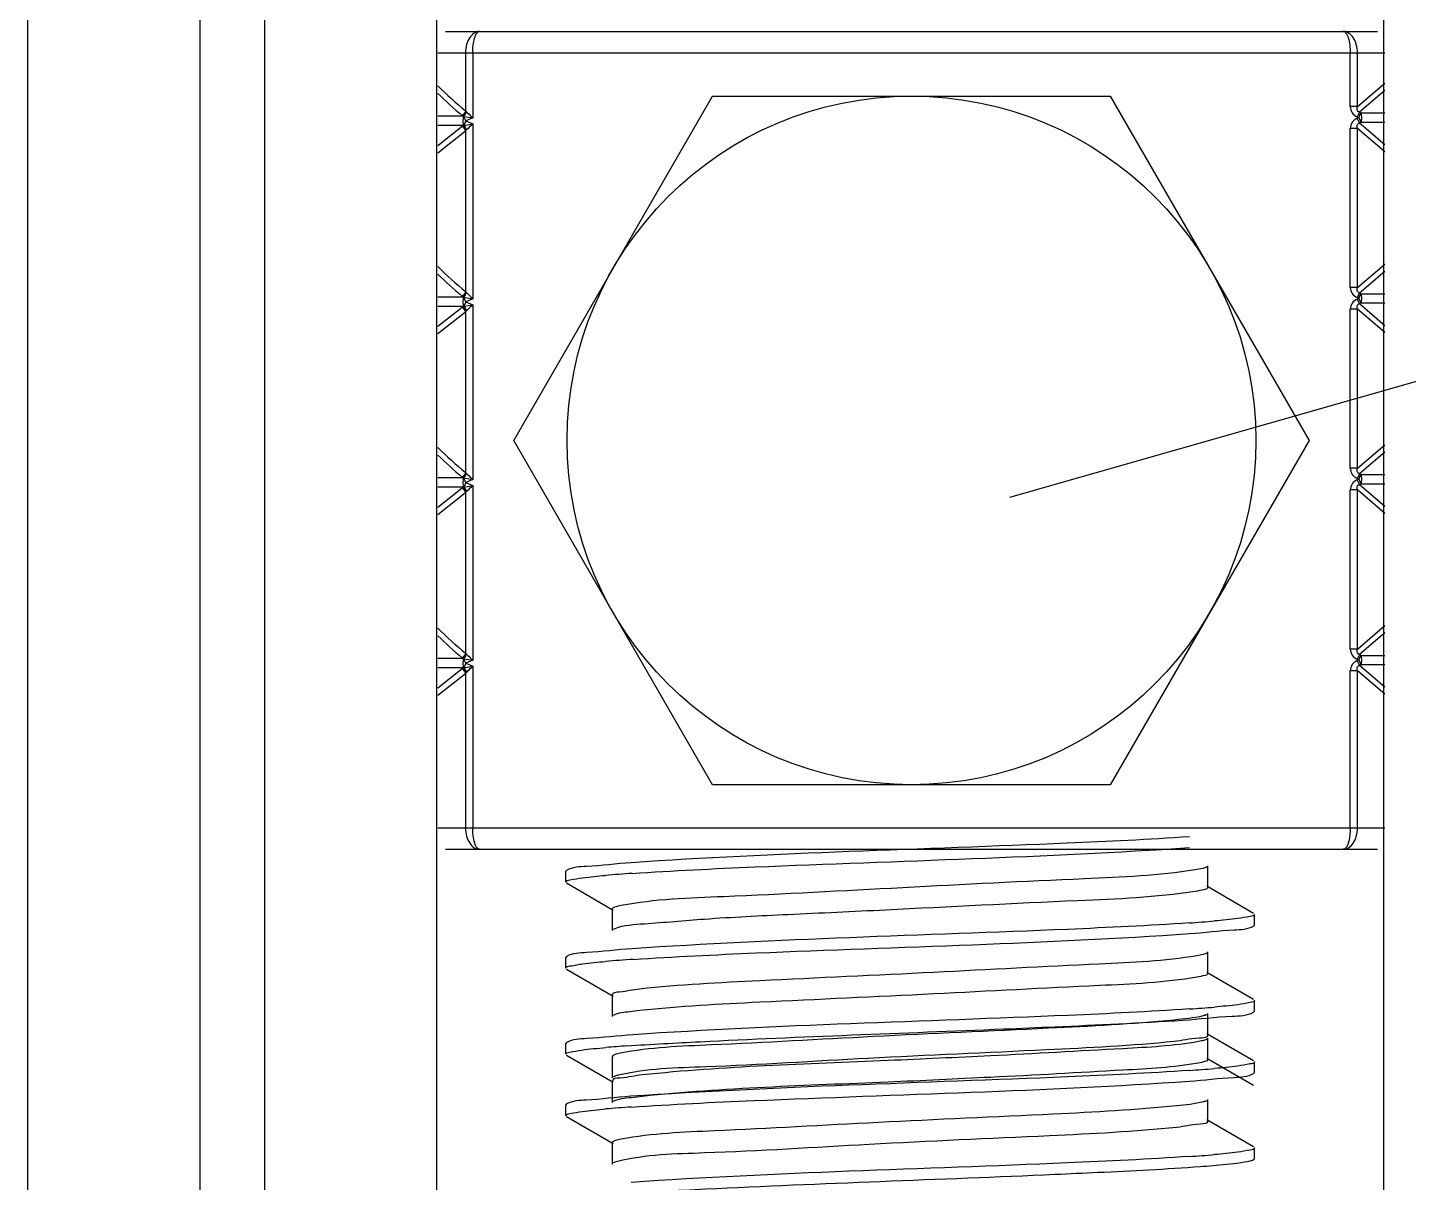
# Model space of a CAD drawing. Extents: x 27938 to 1507990, y 110129 to 923079.
# Drawn here: x 461348 to 461729.9, y 343550.4 to 343869.9 of the extents above; entities that cross this region are included whole.
import ezdxf

# ---------------------------------------------------------------- set-up
doc = ezdxf.new("R2010")
doc.units = 0
doc.header["$LTSCALE"] = 1000
doc.header["$MEASUREMENT"] = 0
doc.styles.get("Standard").update_dxf_attribs({"font": 'gbenor.shx', "bigfont": 'gbcbig.shx'})
doc.dimstyles.get("Standard").update_dxf_attribs({"dimtxt": 0.18, "dimasz": 0.18, "dimexe": 0.18, "dimexo": 0.0625, "dimgap": 0.09, "dimtad": 0, "dimtih": 1, "dimtoh": 1, "dimdec": 4, "dimzin": 0, "dimdsep": 46, "dimtxsty": 'Standard', "dimcen": 0.09, "dimadec": 0, "dimazin": 0, "dimtfac": 1, "dimtdec": 4, "dimtofl": 0, "dimtmove": 0, "dimatfit": 3, "dimfxl": 1, "dimtolj": 1, "dimtzin": 0, "dimarcsym": 0})

msp = doc.modelspace()

# ---------------------------------------------------------------- linework, layer by layer
at = {"linetype": 'Continuous'}
for p, q in [((461347.99, 346328.15), (461347.99, 341587.12)), ((461395.62, 346328.15), (461395.62, 341587.12)), ((461413.48, 346328.15), (461413.48, 341587.12)), ((461461.1, 346328.15), (461461.1, 341587.12)), ((461723.05, 346328.15), (461723.05, 341587.12)), ((461463.57, 343868.8), (461721.34, 343868.8)), ((461461.48, 343862.85), (461723.42, 343862.85)), ((461469.11, 343862.85), (461469.11, 343846.85)), ((461471.09, 343862.85), (461471.09, 343844.89)), ((461713.82, 343848), (461713.82, 343862.85)), ((461715.8, 343848), (461715.8, 343862.85)), ((461715.8, 343848), (461723.42, 343854.48)), ((461723.42, 343852.46), (461716.35, 343846.45)), ((461482.47, 343755.69), (461537.46, 343850.94)), ((461537.46, 343850.94), (461647.45, 343850.94)), ((461647.45, 343850.94), (461702.44, 343755.69)), ((461468.48, 343845.36), (461461.48, 343845.36)), ((461468.6, 343845.33), (461468.48, 343845.36)), ((461468.64, 343845.31), (461471.09, 343844.89)), ((461469.27, 343846.66), (461469.11, 343846.85)), ((461471.09, 343844.89), (461469.19, 343844.06)), ((461469.35, 343846.59), (461469.27, 343846.66)), ((461715.8, 343848), (461713.82, 343848)), ((461716.35, 343846.45), (461715.75, 343845.19)), ((461716.17, 343844.99), (461715.75, 343845.19)), ((461715.75, 343844.79), (461716.17, 343844.99)), ((461716.35, 343843.53), (461715.75, 343844.79)), ((461716.17, 343844.99), (461716.77, 343846.25)), ((461716.17, 343844.99), (461716.77, 343843.73)), ((461716.77, 343846.25), (461716.35, 343846.45)), ((461716.77, 343846.25), (461723.42, 343846.25)), ((461468.44, 343842.75), (461461.48, 343842.77)), ((461461.48, 343837.27), (461468.19, 343842.58)), ((461461.48, 343835.24), (461469.11, 343841.27)), ((461468.44, 343842.75), (461468.6, 343842.78)), ((461468.6, 343842.78), (461468.64, 343842.8)), ((461469.19, 343844.06), (461468.64, 343842.8)), ((461468.64, 343842.8), (461471.09, 343843.23)), ((461469.11, 343841.27), (461469.25, 343841.44)), ((461469.11, 343841.27), (461469.11, 343796.84)), ((461469.19, 343844.06), (461471.09, 343843.23)), ((461469.25, 343841.44), (461469.33, 343841.51)), ((461469.33, 343841.51), (461469.38, 343841.55)), ((461471.09, 343843.23), (461471.09, 343794.88)), ((461715.8, 343841.98), (461713.82, 343841.98)), ((461713.82, 343798), (461713.82, 343841.98)), ((461715.8, 343798), (461715.8, 343841.98)), ((461723.42, 343835.5), (461715.8, 343841.98)), ((461716.35, 343843.53), (461716.77, 343843.73)), ((461716.35, 343843.53), (461723.42, 343837.52)), ((461716.77, 343843.73), (461723.42, 343843.73)), ((461715.8, 343798), (461723.42, 343804.47)), ((461723.42, 343802.45), (461716.35, 343796.45)), ((461468.48, 343795.35), (461461.48, 343795.35)), ((461468.6, 343795.32), (461468.48, 343795.35)), ((461468.64, 343795.3), (461471.09, 343794.88)), ((461469.27, 343796.65), (461469.11, 343796.84)), ((461471.09, 343794.88), (461469.19, 343794.05)), ((461469.35, 343796.58), (461469.27, 343796.65)), ((461715.8, 343798), (461713.82, 343798)), ((461716.35, 343796.45), (461715.75, 343795.18)), ((461716.17, 343794.98), (461715.75, 343795.18)), ((461715.75, 343794.79), (461716.17, 343794.98)), ((461716.35, 343793.52), (461715.75, 343794.79)), ((461716.17, 343794.98), (461716.77, 343796.25)), ((461716.17, 343794.98), (461716.77, 343793.72)), ((461716.77, 343796.25), (461716.35, 343796.45)), ((461716.77, 343796.25), (461723.42, 343796.25)), ((461468.44, 343792.74), (461461.48, 343792.76)), ((461461.48, 343787.27), (461468.19, 343792.57)), ((461461.48, 343785.23), (461469.11, 343791.26)), ((461468.44, 343792.74), (461468.6, 343792.78)), ((461468.6, 343792.78), (461468.64, 343792.8)), ((461469.19, 343794.05), (461468.64, 343792.8)), ((461468.64, 343792.8), (461471.09, 343793.22)), ((461469.11, 343791.26), (461469.25, 343791.43)), ((461469.11, 343791.26), (461469.11, 343746.84)), ((461469.19, 343794.05), (461471.09, 343793.22)), ((461469.25, 343791.43), (461469.33, 343791.5)), ((461469.33, 343791.5), (461469.38, 343791.54)), ((461471.09, 343793.22), (461471.09, 343744.88)), ((461715.8, 343791.97), (461713.82, 343791.97)), ((461713.82, 343747.99), (461713.82, 343791.97)), ((461715.8, 343747.99), (461715.8, 343791.97)), ((461723.42, 343785.49), (461715.8, 343791.97)), ((461716.35, 343793.52), (461716.77, 343793.72)), ((461716.35, 343793.52), (461723.42, 343787.51)), ((461716.77, 343793.72), (461723.42, 343793.72)), ((461537.46, 343660.44), (461482.47, 343755.69)), ((461702.44, 343755.69), (461647.45, 343660.44)), ((461715.8, 343747.99), (461723.42, 343754.47)), ((461723.42, 343752.45), (461716.35, 343746.44)), ((461468.48, 343745.34), (461461.48, 343745.34)), ((461468.6, 343745.31), (461468.48, 343745.34)), ((461468.64, 343745.3), (461471.09, 343744.88)), ((461469.27, 343746.64), (461469.11, 343746.84)), ((461469.35, 343746.57), (461469.27, 343746.64)), ((461715.8, 343747.99), (461713.82, 343747.99)), ((461716.35, 343746.44), (461715.75, 343745.18)), ((461716.17, 343744.98), (461715.75, 343745.18)), ((461715.75, 343744.78), (461716.17, 343744.98)), ((461716.17, 343744.98), (461716.77, 343746.24)), ((461716.17, 343744.98), (461716.77, 343743.71)), ((461716.77, 343746.24), (461716.35, 343746.44)), ((461716.77, 343746.24), (461723.42, 343746.24)), ((461468.44, 343742.73), (461461.48, 343742.75)), ((461461.48, 343737.26), (461468.19, 343742.57)), ((461461.48, 343735.22), (461469.11, 343741.26)), ((461468.44, 343742.73), (461468.6, 343742.77)), ((461468.6, 343742.77), (461468.64, 343742.79)), ((461469.19, 343744.04), (461468.64, 343742.79)), ((461468.64, 343742.79), (461471.09, 343743.21)), ((461469.11, 343741.26), (461469.25, 343741.42)), ((461469.11, 343741.26), (461469.11, 343696.83)), ((461471.09, 343744.88), (461469.19, 343744.04)), ((461469.19, 343744.04), (461471.09, 343743.21)), ((461469.25, 343741.42), (461469.33, 343741.49)), ((461469.33, 343741.49), (461469.38, 343741.54)), ((461471.09, 343743.21), (461471.09, 343694.87)), ((461715.8, 343741.97), (461713.82, 343741.97)), ((461713.82, 343697.98), (461713.82, 343741.97)), ((461716.35, 343743.52), (461715.75, 343744.78)), ((461715.8, 343697.98), (461715.8, 343741.97)), ((461723.42, 343735.49), (461715.8, 343741.97)), ((461716.35, 343743.52), (461716.77, 343743.71)), ((461716.35, 343743.52), (461723.42, 343737.5)), ((461716.77, 343743.71), (461723.42, 343743.71)), ((461715.8, 343697.98), (461723.42, 343704.46)), ((461723.42, 343702.44), (461716.35, 343696.43)), ((461468.48, 343695.34), (461461.48, 343695.34)), ((461468.6, 343695.31), (461468.48, 343695.34)), ((461468.64, 343695.29), (461471.09, 343694.87)), ((461469.27, 343696.64), (461469.11, 343696.83)), ((461469.35, 343696.57), (461469.27, 343696.64)), ((461715.8, 343697.98), (461713.82, 343697.98)), ((461716.35, 343696.43), (461715.75, 343695.17)), ((461716.17, 343694.97), (461716.77, 343696.23)), ((461716.77, 343696.23), (461716.35, 343696.43)), ((461716.77, 343696.23), (461723.42, 343696.23)), ((461468.44, 343692.73), (461461.48, 343692.75)), ((461461.48, 343687.25), (461468.19, 343692.56)), ((461468.44, 343692.73), (461468.6, 343692.76)), ((461468.6, 343692.76), (461468.64, 343692.78)), ((461469.19, 343694.04), (461468.64, 343692.78)), ((461468.64, 343692.78), (461471.09, 343693.21)), ((461471.09, 343694.87), (461469.19, 343694.04)), ((461469.19, 343694.04), (461471.09, 343693.21)), ((461469.25, 343691.42), (461469.33, 343691.49)), ((461469.33, 343691.49), (461469.38, 343691.53)), ((461471.09, 343693.21), (461471.09, 343648.53)), ((461715.8, 343691.96), (461713.82, 343691.96)), ((461713.82, 343648.53), (461713.82, 343691.96)), ((461716.17, 343694.97), (461715.75, 343695.17)), ((461715.75, 343694.77), (461716.17, 343694.97)), ((461716.35, 343693.51), (461715.75, 343694.77)), ((461715.8, 343648.53), (461715.8, 343691.96)), ((461723.42, 343685.48), (461715.8, 343691.96)), ((461716.17, 343694.97), (461716.77, 343693.71)), ((461716.35, 343693.51), (461716.77, 343693.71)), ((461716.35, 343693.51), (461723.42, 343687.5)), ((461716.77, 343693.71), (461723.42, 343693.71)), ((461461.48, 343685.22), (461469.11, 343691.25)), ((461469.11, 343691.25), (461469.25, 343691.42)), ((461469.11, 343691.25), (461469.11, 343648.53)), ((461647.45, 343660.44), (461537.46, 343660.44)), ((461461.48, 343648.53), (461723.42, 343648.53)), ((461463.57, 343642.58), (461721.34, 343642.58)), ((461674.44, 343632.04), (461674.44, 343637.99)), ((461497.05, 343636.76), (461496.82, 343636.5)), ((461496.82, 343633.52), (461496.82, 343636.5)), ((461496.82, 343633.52), (461496.82, 343636.5)), ((461497.05, 343633.26), (461509.97, 343625.78)), ((461687.1, 343624.86), (461674.18, 343632.34)), ((461509.71, 343626.08), (461509.71, 343620.13)), ((461687.33, 343621.62), (461687.33, 343624.59)), ((461687.33, 343621.62), (461687.33, 343624.59)), ((461510.39, 343620.62), (461509.97, 343620.43)), ((461687.1, 343621.36), (461687.33, 343621.62)), ((461497.05, 343612.95), (461496.82, 343612.69)), ((461496.82, 343609.71), (461496.82, 343612.69)), ((461496.82, 343609.71), (461496.82, 343612.69)), ((461674.44, 343608.22), (461674.44, 343614.18)), ((461497.05, 343609.45), (461509.97, 343601.97)), ((461687.1, 343601.04), (461674.18, 343608.52)), ((461509.71, 343602.27), (461509.71, 343596.32)), ((461687.33, 343597.81), (461687.33, 343600.78)), ((461687.33, 343597.81), (461687.33, 343600.78)), ((461674.44, 343591.23), (461674.44, 343597.18)), ((461687.1, 343597.54), (461687.33, 343597.81)), ((461497.05, 343589.14), (461496.82, 343588.88)), ((461496.82, 343585.9), (461496.82, 343588.88)), ((461496.82, 343585.9), (461496.82, 343588.88)), ((461687.1, 343584.05), (461674.18, 343591.53)), ((461674.44, 343584.41), (461674.44, 343590.36)), ((461497.05, 343585.64), (461509.97, 343578.16)), ((461509.71, 343585.28), (461509.71, 343579.32)), ((461687.1, 343577.23), (461674.18, 343584.71)), ((461687.1, 343580.55), (461687.33, 343580.81)), ((461687.33, 343580.81), (461687.33, 343583.79)), ((461687.33, 343580.81), (461687.33, 343583.79)), ((461509.71, 343578.46), (461509.71, 343572.5)), ((461674.44, 343567.42), (461674.44, 343573.37)), ((461497.05, 343572.14), (461496.82, 343571.88)), ((461496.82, 343568.9), (461496.82, 343571.88)), ((461496.82, 343568.9), (461496.82, 343571.88)), ((461497.05, 343568.64), (461509.97, 343561.16)), ((461687.1, 343560.24), (461674.18, 343567.72)), ((461509.71, 343561.46), (461509.71, 343555.51)), ((461687.33, 343557), (461687.33, 343559.98)), ((461687.33, 343557), (461687.33, 343559.98)), ((461687.1, 343556.74), (461687.33, 343557))]:
    msp.add_line(p, q, dxfattribs=at)
msp.add_circle((461592.45, 343755.69), 95.25, dxfattribs=at)
for centre, radius, start, end in [((461535.04, 343927.3), 104.01, 224.9882, 230.6634), ((461535.53, 343926.34), 105.17, 225.2411, 230.1872), ((461469.38, 343846.98), 1.85, 230.2237, 240.9585), ((461469.35, 343841.12), 1.86, 119.1442, 128.3025), ((461535.04, 343877.29), 104.01, 224.9882, 230.6634), ((461535.53, 343876.33), 105.17, 225.2411, 230.1872), ((461469.38, 343796.97), 1.85, 230.2237, 240.9585), ((461469.35, 343791.11), 1.86, 119.1442, 128.3025), ((461535.04, 343827.28), 104.01, 224.9882, 230.6634), ((461535.53, 343826.32), 105.17, 225.2411, 230.1872), ((461469.38, 343746.96), 1.85, 230.2237, 240.9585), ((461469.35, 343741.1), 1.86, 119.1442, 128.3025), ((461535.04, 343777.28), 104.01, 224.9882, 230.6634), ((461535.53, 343776.32), 105.17, 225.2411, 230.1872), ((461469.38, 343696.95), 1.85, 230.2237, 240.9585), ((461469.35, 343691.1), 1.86, 119.1442, 128.3025), ((461542.68, 343220.98), 415.84, 93.7876, 94.8061), ((461641.94, 344031.28), 409.97, 273.8296, 274.8033), ((461543.08, 343192.04), 420.99, 93.7545, 94.8055), ((461642.02, 344006.51), 409.01, 273.8359, 274.8035), ((461540.81, 343196.68), 392.45, 93.9506, 94.8036), ((461641.98, 343989.97), 409.46, 273.8329, 274.8033), ((461542.35, 343160.52), 411.68, 93.8155, 94.8057), ((461641.94, 343966.76), 410.07, 273.8289, 274.8033)]:
    msp.add_arc(centre, radius, start, end, dxfattribs=at)
for points, knots in [([(461473, 343868.8), (461472.5, 343868.8), (461471.38, 343868.44), (461470.13, 343867.07), (461469.3, 343865.13), (461469.11, 343863.63), (461469.11, 343862.85)], [0, 0, 0, 0, 0.195972, 0.42512, 0.697797, 1, 1, 1, 1]), ([(461471.09, 343862.85), (461471.09, 343864.28), (461471.3, 343866.22), (461472.07, 343868.25), (461472.72, 343868.8), (461473, 343868.8)], [0, 0, 0, 0, 0.657525, 0.871922, 1, 1, 1, 1]), ([(461711.9, 343868.8), (461712.18, 343868.8), (461712.84, 343868.25), (461713.6, 343866.22), (461713.82, 343864.28), (461713.82, 343862.85)], [0, 0, 0, 0, 0.128078, 0.342475, 1, 1, 1, 1]), ([(461715.8, 343862.85), (461715.8, 343863.63), (461715.61, 343865.13), (461714.78, 343867.07), (461713.52, 343868.44), (461712.41, 343868.8), (461711.9, 343868.8)], [0, 0, 0, 0, 0.302203, 0.57488, 0.804028, 1, 1, 1, 1]), ([(461468.62, 343845.35), (461468.53, 343845.16), (461468.26, 343844.34), (461468.31, 343843.38), (461468.6, 343842.78)], [0, 0, 0, 0, 0.236634, 1, 1, 1, 1]), ([(461469.19, 343844.06), (461469.14, 343844.18), (461468.95, 343844.61), (461468.72, 343845.03), (461468.62, 343845.35)], [0, 0, 0, 0, 0.285481, 1, 1, 1, 1]), ([(461469.35, 343846.59), (461469.49, 343846.47), (461470.08, 343845.91), (461470.65, 343845.34), (461471.09, 343844.89)], [0, 0, 0, 0, 0.225254, 1, 1, 1, 1]), ([(461713.82, 343848), (461713.82, 343847.41), (461714.22, 343846.2), (461715.21, 343845.44), (461715.75, 343845.19)], [0, 0, 0, 0, 0.499355, 1, 1, 1, 1]), ([(461715.75, 343844.79), (461715.21, 343844.54), (461714.22, 343843.79), (461713.82, 343842.57), (461713.82, 343841.98)], [0, 0, 0, 0, 0.500643, 1, 1, 1, 1]), ([(461716.35, 343846.45), (461716.06, 343846.54), (461715.6, 343847.1), (461715.73, 343847.72), (461715.8, 343848)], [0, 0, 0, 0, 0.502447, 1, 1, 1, 1]), ([(461716.77, 343843.73), (461716.95, 343844.12), (461717.08, 343844.99), (461716.95, 343845.87), (461716.77, 343846.25)], [0, 0, 0, 0, 0.500048, 1, 1, 1, 1]), ([(461469.38, 343841.55), (461469.52, 343841.67), (461470.1, 343842.22), (461470.66, 343842.79), (461471.09, 343843.23)], [0, 0, 0, 0, 0.226794, 1, 1, 1, 1]), ([(461715.8, 343841.98), (461715.73, 343842.27), (461715.59, 343842.88), (461716.06, 343843.44), (461716.35, 343843.53)], [0, 0, 0, 0, 0.49632, 1, 1, 1, 1]), ([(461468.62, 343795.34), (461468.53, 343795.16), (461468.26, 343794.33), (461468.31, 343793.38), (461468.6, 343792.78)], [0, 0, 0, 0, 0.236634, 1, 1, 1, 1]), ([(461469.19, 343794.05), (461469.14, 343794.17), (461468.95, 343794.6), (461468.72, 343795.02), (461468.62, 343795.34)], [0, 0, 0, 0, 0.285481, 1, 1, 1, 1]), ([(461469.35, 343796.58), (461469.49, 343796.46), (461470.08, 343795.9), (461470.65, 343795.33), (461471.09, 343794.88)], [0, 0, 0, 0, 0.225254, 1, 1, 1, 1]), ([(461713.82, 343798), (461713.82, 343797.4), (461714.22, 343796.19), (461715.21, 343795.44), (461715.75, 343795.18)], [0, 0, 0, 0, 0.499355, 1, 1, 1, 1]), ([(461715.75, 343794.79), (461715.21, 343794.53), (461714.22, 343793.78), (461713.82, 343792.57), (461713.82, 343791.97)], [0, 0, 0, 0, 0.500643, 1, 1, 1, 1]), ([(461716.35, 343796.45), (461716.06, 343796.53), (461715.6, 343797.09), (461715.73, 343797.71), (461715.8, 343798)], [0, 0, 0, 0, 0.502447, 1, 1, 1, 1]), ([(461716.77, 343793.72), (461716.95, 343794.11), (461717.08, 343794.98), (461716.95, 343795.86), (461716.77, 343796.25)], [0, 0, 0, 0, 0.500048, 1, 1, 1, 1]), ([(461469.38, 343791.54), (461469.52, 343791.67), (461470.1, 343792.21), (461470.66, 343792.78), (461471.09, 343793.22)], [0, 0, 0, 0, 0.226794, 1, 1, 1, 1]), ([(461715.8, 343791.97), (461715.73, 343792.26), (461715.59, 343792.87), (461716.06, 343793.44), (461716.35, 343793.52)], [0, 0, 0, 0, 0.49632, 1, 1, 1, 1]), ([(461468.62, 343745.33), (461468.53, 343745.15), (461468.26, 343744.32), (461468.31, 343743.37), (461468.6, 343742.77)], [0, 0, 0, 0, 0.236634, 1, 1, 1, 1]), ([(461469.19, 343744.04), (461469.14, 343744.17), (461468.95, 343744.6), (461468.72, 343745.01), (461468.62, 343745.33)], [0, 0, 0, 0, 0.285481, 1, 1, 1, 1]), ([(461469.35, 343746.57), (461469.49, 343746.45), (461470.08, 343745.9), (461470.65, 343745.32), (461471.09, 343744.88)], [0, 0, 0, 0, 0.225254, 1, 1, 1, 1]), ([(461713.82, 343747.99), (461713.82, 343747.4), (461714.22, 343746.18), (461715.21, 343745.43), (461715.75, 343745.18)], [0, 0, 0, 0, 0.499355, 1, 1, 1, 1]), ([(461716.35, 343746.44), (461716.06, 343746.52), (461715.6, 343747.09), (461715.73, 343747.7), (461715.8, 343747.99)], [0, 0, 0, 0, 0.502447, 1, 1, 1, 1]), ([(461716.77, 343743.71), (461716.95, 343744.1), (461717.08, 343744.98), (461716.95, 343745.85), (461716.77, 343746.24)], [0, 0, 0, 0, 0.500048, 1, 1, 1, 1]), ([(461469.38, 343741.54), (461469.52, 343741.66), (461470.1, 343742.21), (461470.66, 343742.77), (461471.09, 343743.21)], [0, 0, 0, 0, 0.226794, 1, 1, 1, 1]), ([(461715.75, 343744.78), (461715.21, 343744.53), (461714.22, 343743.77), (461713.82, 343742.56), (461713.82, 343741.97)], [0, 0, 0, 0, 0.500643, 1, 1, 1, 1]), ([(461715.8, 343741.97), (461715.73, 343742.25), (461715.59, 343742.87), (461716.06, 343743.43), (461716.35, 343743.52)], [0, 0, 0, 0, 0.49632, 1, 1, 1, 1]), ([(461468.62, 343695.33), (461468.53, 343695.14), (461468.26, 343694.32), (461468.31, 343693.36), (461468.6, 343692.76)], [0, 0, 0, 0, 0.236634, 1, 1, 1, 1]), ([(461469.19, 343694.04), (461469.14, 343694.16), (461468.95, 343694.59), (461468.72, 343695.01), (461468.62, 343695.33)], [0, 0, 0, 0, 0.285481, 1, 1, 1, 1]), ([(461469.35, 343696.57), (461469.49, 343696.45), (461470.08, 343695.89), (461470.65, 343695.32), (461471.09, 343694.87)], [0, 0, 0, 0, 0.225254, 1, 1, 1, 1]), ([(461713.82, 343697.98), (461713.82, 343697.39), (461714.22, 343696.18), (461715.21, 343695.42), (461715.75, 343695.17)], [0, 0, 0, 0, 0.499355, 1, 1, 1, 1]), ([(461716.35, 343696.43), (461716.06, 343696.52), (461715.6, 343697.08), (461715.73, 343697.69), (461715.8, 343697.98)], [0, 0, 0, 0, 0.502447, 1, 1, 1, 1]), ([(461716.77, 343693.71), (461716.95, 343694.1), (461717.08, 343694.97), (461716.95, 343695.85), (461716.77, 343696.23)], [0, 0, 0, 0, 0.500048, 1, 1, 1, 1]), ([(461469.38, 343691.53), (461469.52, 343691.65), (461470.1, 343692.2), (461470.66, 343692.77), (461471.09, 343693.21)], [0, 0, 0, 0, 0.226794, 1, 1, 1, 1]), ([(461715.75, 343694.77), (461715.21, 343694.52), (461714.22, 343693.77), (461713.82, 343692.55), (461713.82, 343691.96)], [0, 0, 0, 0, 0.500643, 1, 1, 1, 1]), ([(461715.8, 343691.96), (461715.73, 343692.25), (461715.59, 343692.86), (461716.06, 343693.42), (461716.35, 343693.51)], [0, 0, 0, 0, 0.49632, 1, 1, 1, 1]), ([(461469.11, 343648.53), (461469.11, 343647.75), (461469.3, 343646.25), (461470.13, 343644.31), (461471.38, 343642.94), (461472.5, 343642.58), (461473, 343642.58)], [0, 0, 0, 0, 0.302203, 0.57488, 0.804028, 1, 1, 1, 1]), ([(461473, 343642.58), (461472.72, 343642.58), (461472.07, 343643.13), (461471.3, 343645.16), (461471.09, 343647.1), (461471.09, 343648.53)], [0, 0, 0, 0, 0.128078, 0.342475, 1, 1, 1, 1]), ([(461669.32, 343646.04), (461658.06, 343645.27), (461606.61, 343642.8), (461555.09, 343641.6), (461514.96, 343638.88)], [0, 0, 0, 0, 0.219101, 1, 1, 1, 1]), ([(461713.82, 343648.53), (461713.82, 343647.1), (461713.6, 343645.16), (461712.84, 343643.13), (461712.18, 343642.58), (461711.9, 343642.58)], [0, 0, 0, 0, 0.657525, 0.871922, 1, 1, 1, 1]), ([(461711.9, 343642.58), (461712.41, 343642.58), (461713.52, 343642.94), (461714.78, 343644.31), (461715.61, 343646.25), (461715.8, 343647.75), (461715.8, 343648.53)], [0, 0, 0, 0, 0.195972, 0.42512, 0.697797, 1, 1, 1, 1]), ([(461515.21, 343635.92), (461526.5, 343636.68), (461577.88, 343639.15), (461629.31, 343640.34), (461669.33, 343643.06)], [0, 0, 0, 0, 0.220145, 1, 1, 1, 1]), ([(461514.96, 343638.88), (461510.82, 343638.6), (461505, 343637.79), (461498.67, 343637.69), (461497.05, 343636.76)], [0, 0, 0, 0, 0.690488, 1, 1, 1, 1]), ([(461496.82, 343633.52), (461496.82, 343633.96), (461499.12, 343634.24), (461500.28, 343634.56), (461501.44, 343634.71)], [0, 0, 0, 0, 0.271407, 1, 1, 1, 1]), ([(461670.92, 343636.88), (461660.83, 343635.27), (461633.75, 343634.18), (461590.29, 343632.01), (461547.61, 343629.61), (461521.47, 343628.79), (461512.14, 343627)], [0, 0, 0, 0, 0.192752, 0.509476, 0.820909, 1, 1, 1, 1]), ([(461674.17, 343637.69), (461673.82, 343637.48), (461672.71, 343637.2), (461671.62, 343636.99), (461670.92, 343636.88)], [0, 0, 0, 0, 0.367273, 1, 1, 1, 1]), ([(461670.92, 343630.93), (461660.19, 343629.22), (461631.52, 343628.16), (461594, 343626.16), (461559.59, 343624.54), (461537.29, 343623.49), (461521.43, 343622.04), (461512.99, 343621.55), (461510.39, 343620.62)], [0, 0, 0, 0, 0.202669, 0.533226, 0.70113, 0.845024, 0.948509, 1, 1, 1, 1]), ([(461674.44, 343632.04), (461674.43, 343631.69), (461672.76, 343631.3), (461671.81, 343631.07), (461670.92, 343630.93)], [0, 0, 0, 0, 0.280154, 1, 1, 1, 1]), ([(461512.14, 343627), (461511.53, 343626.89), (461510.83, 343626.73), (461509.71, 343626.34), (461509.71, 343626.08)], [0, 0, 0, 0, 0.71086, 1, 1, 1, 1]), ([(461687.33, 343624.59), (461687.33, 343624.16), (461685.04, 343623.88), (461683.88, 343623.56), (461682.72, 343623.41)], [0, 0, 0, 0, 0.271495, 1, 1, 1, 1]), ([(461669.33, 343622.23), (461658.1, 343621.46), (461606.72, 343618.99), (461555.29, 343617.78), (461515.21, 343615.08)], [0, 0, 0, 0, 0.21884, 1, 1, 1, 1]), ([(461515.52, 343612.13), (461526.83, 343612.88), (461578.12, 343615.34), (461629.47, 343616.54), (461669.38, 343619.25)], [0, 0, 0, 0, 0.220917, 1, 1, 1, 1]), ([(461669.38, 343619.25), (461673.48, 343619.53), (461679.23, 343620.33), (461685.5, 343620.44), (461687.1, 343621.36)], [0, 0, 0, 0, 0.690253, 1, 1, 1, 1]), ([(461515.21, 343615.08), (461511, 343614.8), (461505.11, 343613.98), (461498.69, 343613.89), (461497.05, 343612.95)], [0, 0, 0, 0, 0.690736, 1, 1, 1, 1]), ([(461671.39, 343613.14), (461662.49, 343611.62), (461638.13, 343610.62), (461597.88, 343608.41), (461555.48, 343606.49), (461528.34, 343605.12), (461517.31, 343603.91)], [0, 0, 0, 0, 0.175288, 0.472203, 0.784406, 1, 1, 1, 1]), ([(461674.17, 343613.88), (461673.86, 343613.7), (461672.92, 343613.43), (461671.98, 343613.24), (461671.39, 343613.14)], [0, 0, 0, 0, 0.373528, 1, 1, 1, 1]), ([(461496.82, 343609.71), (461496.82, 343610.15), (461499.16, 343610.43), (461500.33, 343610.75), (461501.51, 343610.91)], [0, 0, 0, 0, 0.271179, 1, 1, 1, 1]), ([(461674.44, 343608.22), (461674.43, 343607.91), (461673, 343607.52), (461672.15, 343607.32), (461671.39, 343607.19)], [0, 0, 0, 0, 0.283524, 1, 1, 1, 1]), ([(461517.31, 343603.91), (461515.41, 343603.7), (461513.59, 343603.15), (461509.71, 343602.97), (461509.71, 343602.27)], [0, 0, 0, 0, 0.732764, 1, 1, 1, 1]), ([(461671.39, 343607.19), (461662.49, 343605.67), (461638.13, 343604.67), (461597.88, 343602.46), (461555.48, 343600.54), (461528.34, 343599.17), (461517.31, 343597.96)], [0, 0, 0, 0, 0.175288, 0.472203, 0.784406, 1, 1, 1, 1]), ([(461687.33, 343600.78), (461687.33, 343600.35), (461685.05, 343600.06), (461683.89, 343599.75), (461682.74, 343599.6)], [0, 0, 0, 0, 0.27155, 1, 1, 1, 1]), ([(461517.31, 343597.96), (461516.39, 343597.86), (461513.96, 343597.49), (461511.33, 343597.4), (461509.97, 343596.62)], [0, 0, 0, 0, 0.371684, 1, 1, 1, 1]), ([(461669.38, 343598.42), (461658.2, 343597.66), (461606.91, 343595.18), (461555.56, 343593.97), (461515.52, 343591.29)], [0, 0, 0, 0, 0.218398, 1, 1, 1, 1]), ([(461674.18, 343596.88), (461673.85, 343596.69), (461670.84, 343595.88), (461667.8, 343595.63), (461665.12, 343595.36)], [0, 0, 0, 0, 0.122947, 1, 1, 1, 1]), ([(461667.49, 343595.31), (461672.04, 343595.61), (461678.39, 343596.49), (461685.34, 343596.53), (461687.1, 343597.54)], [0, 0, 0, 0, 0.692027, 1, 1, 1, 1]), ([(461665.12, 343595.36), (461653.56, 343594.21), (461625.81, 343592.79), (461583.09, 343590.95), (461543.69, 343588.61), (461520.19, 343587.81), (461511.93, 343586.16)], [0, 0, 0, 0, 0.227021, 0.543037, 0.835394, 1, 1, 1, 1]), ([(461513.78, 343588.19), (461520.52, 343588.67), (461555.2, 343590.53), (461589.91, 343591.74), (461617.85, 343592.89)], [0, 0, 0, 0, 0.194747, 1, 1, 1, 1]), ([(461617.85, 343592.89), (461622.6, 343593.09), (461639.15, 343593.79), (461655.7, 343594.55), (461667.49, 343595.31)], [0, 0, 0, 0, 0.286991, 1, 1, 1, 1]), ([(461515.52, 343591.29), (461511.24, 343591), (461505.25, 343590.17), (461498.71, 343590.09), (461497.05, 343589.14)], [0, 0, 0, 0, 0.691038, 1, 1, 1, 1]), ([(461665.12, 343589.41), (461653.35, 343588.24), (461625.13, 343586.79), (461581.87, 343585), (461542.53, 343582.45), (461519.22, 343581.92), (461511.33, 343580.07)], [0, 0, 0, 0, 0.230195, 0.549984, 0.842214, 1, 1, 1, 1]), ([(461671.82, 343589.41), (461664.94, 343588.14), (461645.68, 343587.2), (461626.55, 343586.03), (461614.36, 343585.45)], [0, 0, 0, 0, 0.364269, 1, 1, 1, 1]), ([(461674.43, 343591.23), (461674.44, 343590.39), (461669.63, 343590.35), (461667.45, 343589.64), (461665.12, 343589.41)], [0, 0, 0, 0, 0.265303, 1, 1, 1, 1]), ([(461674.17, 343590.06), (461673.91, 343589.91), (461673.11, 343589.67), (461672.31, 343589.5), (461671.82, 343589.41)], [0, 0, 0, 0, 0.380472, 1, 1, 1, 1]), ([(461496.82, 343585.9), (461496.82, 343586.31), (461498.96, 343586.61), (461500.06, 343586.9), (461501.15, 343587.05)], [0, 0, 0, 0, 0.272497, 1, 1, 1, 1]), ([(461511.93, 343586.16), (461511.37, 343586.05), (461510.72, 343585.9), (461509.72, 343585.51), (461509.72, 343585.28)], [0, 0, 0, 0, 0.707546, 1, 1, 1, 1]), ([(461614.36, 343585.45), (461604.9, 343585), (461572.79, 343583.42), (461540.59, 343582.55), (461518.02, 343580.17)], [0, 0, 0, 0, 0.294359, 1, 1, 1, 1]), ([(461669.36, 343581.42), (461658.08, 343580.65), (461606.56, 343578.17), (461554.97, 343576.98), (461514.79, 343574.25)], [0, 0, 0, 0, 0.219186, 1, 1, 1, 1]), ([(461671.82, 343583.45), (461664.94, 343582.19), (461645.68, 343581.25), (461626.55, 343580.08), (461614.36, 343579.5)], [0, 0, 0, 0, 0.364269, 1, 1, 1, 1]), ([(461674.44, 343584.41), (461674.43, 343584.14), (461673.23, 343583.75), (461672.48, 343583.57), (461671.82, 343583.45)], [0, 0, 0, 0, 0.287487, 1, 1, 1, 1]), ([(461687.33, 343583.79), (461687.33, 343583.35), (461685.04, 343583.07), (461683.88, 343582.76), (461682.73, 343582.61)], [0, 0, 0, 0, 0.271522, 1, 1, 1, 1]), ([(461518.02, 343580.17), (461515.95, 343579.96), (461513.98, 343579.34), (461509.71, 343579.21), (461509.72, 343578.46)], [0, 0, 0, 0, 0.733679, 1, 1, 1, 1]), ([(461511.33, 343580.07), (461511.05, 343580.01), (461510.59, 343579.89), (461510.14, 343579.72), (461509.98, 343579.62)], [0, 0, 0, 0, 0.595252, 1, 1, 1, 1]), ([(461514.95, 343571.28), (461526.23, 343572.05), (461577.69, 343574.52), (461629.21, 343575.72), (461669.32, 343578.44)], [0, 0, 0, 0, 0.219537, 1, 1, 1, 1]), ([(461614.36, 343579.5), (461604.9, 343579.04), (461572.79, 343577.47), (461540.59, 343576.59), (461518.02, 343574.22)], [0, 0, 0, 0, 0.294359, 1, 1, 1, 1]), ([(461669.32, 343578.44), (461673.43, 343578.72), (461679.21, 343579.52), (461685.49, 343579.63), (461687.1, 343580.55)], [0, 0, 0, 0, 0.690318, 1, 1, 1, 1]), ([(461514.79, 343574.25), (461510.69, 343573.97), (461504.93, 343573.17), (461498.65, 343573.06), (461497.05, 343572.14)], [0, 0, 0, 0, 0.690304, 1, 1, 1, 1]), ([(461518.02, 343574.22), (461517.01, 343574.11), (461514.34, 343573.72), (461511.45, 343573.66), (461509.97, 343572.81)], [0, 0, 0, 0, 0.373733, 1, 1, 1, 1]), ([(461674.18, 343573.07), (461673.87, 343572.89), (461671.12, 343572.13), (461668.32, 343571.88), (461665.87, 343571.63)], [0, 0, 0, 0, 0.125114, 1, 1, 1, 1]), ([(461496.82, 343568.9), (461496.82, 343569.34), (461499.1, 343569.62), (461500.25, 343569.93), (461501.4, 343570.08)], [0, 0, 0, 0, 0.271566, 1, 1, 1, 1]), ([(461665.87, 343571.63), (461654.51, 343570.45), (461626.95, 343569.04), (461584.3, 343567.17), (461544.52, 343564.88), (461520.68, 343564), (461512.19, 343562.39)], [0, 0, 0, 0, 0.22252, 0.537346, 0.83163, 1, 1, 1, 1]), ([(461665.87, 343565.67), (461654.15, 343564.46), (461625.77, 343563.01), (461582.15, 343561.23), (461542.49, 343558.55), (461518.96, 343558.17), (461511.12, 343556.21)], [0, 0, 0, 0, 0.22805, 0.549566, 0.843677, 1, 1, 1, 1]), ([(461674.44, 343567.42), (461674.44, 343566.64), (461670.03, 343566.54), (461668.01, 343565.89), (461665.87, 343565.67)], [0, 0, 0, 0, 0.266019, 1, 1, 1, 1]), ([(461512.19, 343562.39), (461511.56, 343562.28), (461510.85, 343562.11), (461509.72, 343561.72), (461509.72, 343561.46)], [0, 0, 0, 0, 0.710787, 1, 1, 1, 1]), ([(461687.33, 343559.98), (461687.33, 343559.54), (461685.04, 343559.26), (461683.88, 343558.94), (461682.72, 343558.79)], [0, 0, 0, 0, 0.27149, 1, 1, 1, 1]), ([(461511.12, 343556.21), (461510.89, 343556.15), (461510.5, 343556.05), (461510.12, 343555.9), (461509.98, 343555.81)], [0, 0, 0, 0, 0.587983, 1, 1, 1, 1]), ([(461669.32, 343557.61), (461658.06, 343556.84), (461606.6, 343554.36), (461555.08, 343553.17), (461514.95, 343550.45)], [0, 0, 0, 0, 0.219112, 1, 1, 1, 1]), ([(461632.2, 343552.69), (461636.14, 343552.87), (461649.53, 343553.48), (461662.91, 343554.15), (461672.35, 343554.84)], [0, 0, 0, 0, 0.293781, 1, 1, 1, 1]), ([(461672.35, 343554.84), (461673.5, 343554.93), (461677.22, 343555.22), (461680.95, 343555.56), (461683.51, 343555.92)], [0, 0, 0, 0, 0.307477, 1, 1, 1, 1]), ([(461683.51, 343555.92), (461684.29, 343556.03), (461685.49, 343556.24), (461686.72, 343556.52), (461687.1, 343556.74)], [0, 0, 0, 0, 0.642632, 1, 1, 1, 1]), ([(461512.28, 343547.28), (461520.01, 343547.84), (461559.97, 343549.96), (461599.97, 343551.28), (461632.2, 343552.69)], [0, 0, 0, 0, 0.19365, 1, 1, 1, 1])]:
    msp.add_open_spline(points, degree=3, knots=knots, dxfattribs=at)
for points in [[(461469.11, 343846.85), (461468.98, 343846.34), (461468.63, 343845.85), (461468.19, 343845.55)], [(461469.27, 343846.66), (461469.16, 343846.16), (461468.87, 343845.68), (461468.48, 343845.36)], [(461468.6, 343845.33), (461468.96, 343845.66), (461469.24, 343846.11), (461469.35, 343846.59)], [(461469.11, 343841.27), (461468.99, 343841.79), (461468.63, 343842.28), (461468.19, 343842.58)], [(461469.25, 343841.44), (461469.14, 343841.94), (461468.84, 343842.42), (461468.44, 343842.75)], [(461469.33, 343841.51), (461469.22, 343841.99), (461468.96, 343842.45), (461468.6, 343842.78)], [(461469.38, 343841.55), (461469.26, 343842.02), (461469, 343842.48), (461468.64, 343842.8)], [(461469.11, 343796.84), (461468.98, 343796.33), (461468.63, 343795.84), (461468.19, 343795.55)], [(461469.27, 343796.65), (461469.16, 343796.15), (461468.87, 343795.67), (461468.48, 343795.35)], [(461468.6, 343795.32), (461468.96, 343795.66), (461469.24, 343796.11), (461469.35, 343796.58)], [(461469.11, 343791.26), (461468.99, 343791.78), (461468.63, 343792.27), (461468.19, 343792.57)], [(461469.25, 343791.43), (461469.14, 343791.93), (461468.84, 343792.42), (461468.44, 343792.74)], [(461469.33, 343791.5), (461469.22, 343791.98), (461468.96, 343792.45), (461468.6, 343792.78)], [(461469.38, 343791.54), (461469.26, 343792.02), (461469, 343792.47), (461468.64, 343792.8)], [(461469.11, 343746.84), (461468.98, 343746.32), (461468.63, 343745.84), (461468.19, 343745.54)], [(461469.27, 343746.64), (461469.16, 343746.15), (461468.87, 343745.67), (461468.48, 343745.34)], [(461468.6, 343745.31), (461468.96, 343745.65), (461469.24, 343746.1), (461469.35, 343746.57)], [(461469.11, 343741.26), (461468.99, 343741.77), (461468.63, 343742.27), (461468.19, 343742.57)], [(461469.25, 343741.42), (461469.14, 343741.92), (461468.84, 343742.41), (461468.44, 343742.73)], [(461469.33, 343741.49), (461469.22, 343741.97), (461468.96, 343742.44), (461468.6, 343742.77)], [(461469.38, 343741.54), (461469.26, 343742.01), (461469, 343742.46), (461468.64, 343742.79)], [(461469.11, 343696.83), (461468.98, 343696.32), (461468.63, 343695.83), (461468.19, 343695.53)], [(461469.27, 343696.64), (461469.16, 343696.14), (461468.87, 343695.66), (461468.48, 343695.34)], [(461468.6, 343695.31), (461468.96, 343695.64), (461469.24, 343696.09), (461469.35, 343696.57)], [(461469.11, 343691.25), (461468.99, 343691.77), (461468.63, 343692.26), (461468.19, 343692.56)], [(461469.25, 343691.42), (461469.14, 343691.92), (461468.84, 343692.4), (461468.44, 343692.73)], [(461469.33, 343691.49), (461469.22, 343691.97), (461468.96, 343692.43), (461468.6, 343692.76)], [(461469.38, 343691.53), (461469.26, 343692), (461469, 343692.46), (461468.64, 343692.78)], [(461501.44, 343634.71), (461503.57, 343634.98), (461505.7, 343635.18), (461507.84, 343635.36)], [(461682.72, 343623.41), (461680.58, 343623.13), (461678.43, 343622.93), (461676.27, 343622.75)], [(461501.51, 343610.91), (461503.6, 343611.17), (461505.71, 343611.37), (461507.82, 343611.55)], [(461682.74, 343599.6), (461680.59, 343599.32), (461678.43, 343599.12), (461676.27, 343598.94)], [(461501.15, 343587.05), (461503.41, 343587.35), (461505.68, 343587.56), (461507.95, 343587.75)], [(461682.73, 343582.61), (461680.58, 343582.33), (461678.43, 343582.13), (461676.27, 343581.94)], [(461501.4, 343570.08), (461503.54, 343570.36), (461505.7, 343570.56), (461507.86, 343570.75)], [(461682.72, 343558.79), (461680.58, 343558.51), (461678.43, 343558.31), (461676.27, 343558.13)]]:
    msp.add_open_spline(points, degree=3, dxfattribs=at)

# ---------------------------------------------------------------- leaders
msp.add_leader([(461619.67, 343739.98), (462736.99, 344058.55)], dimstyle='Standard', override={"dimgap": 20, "dimtad": 0})

doc.saveas('drawing.dxf')
